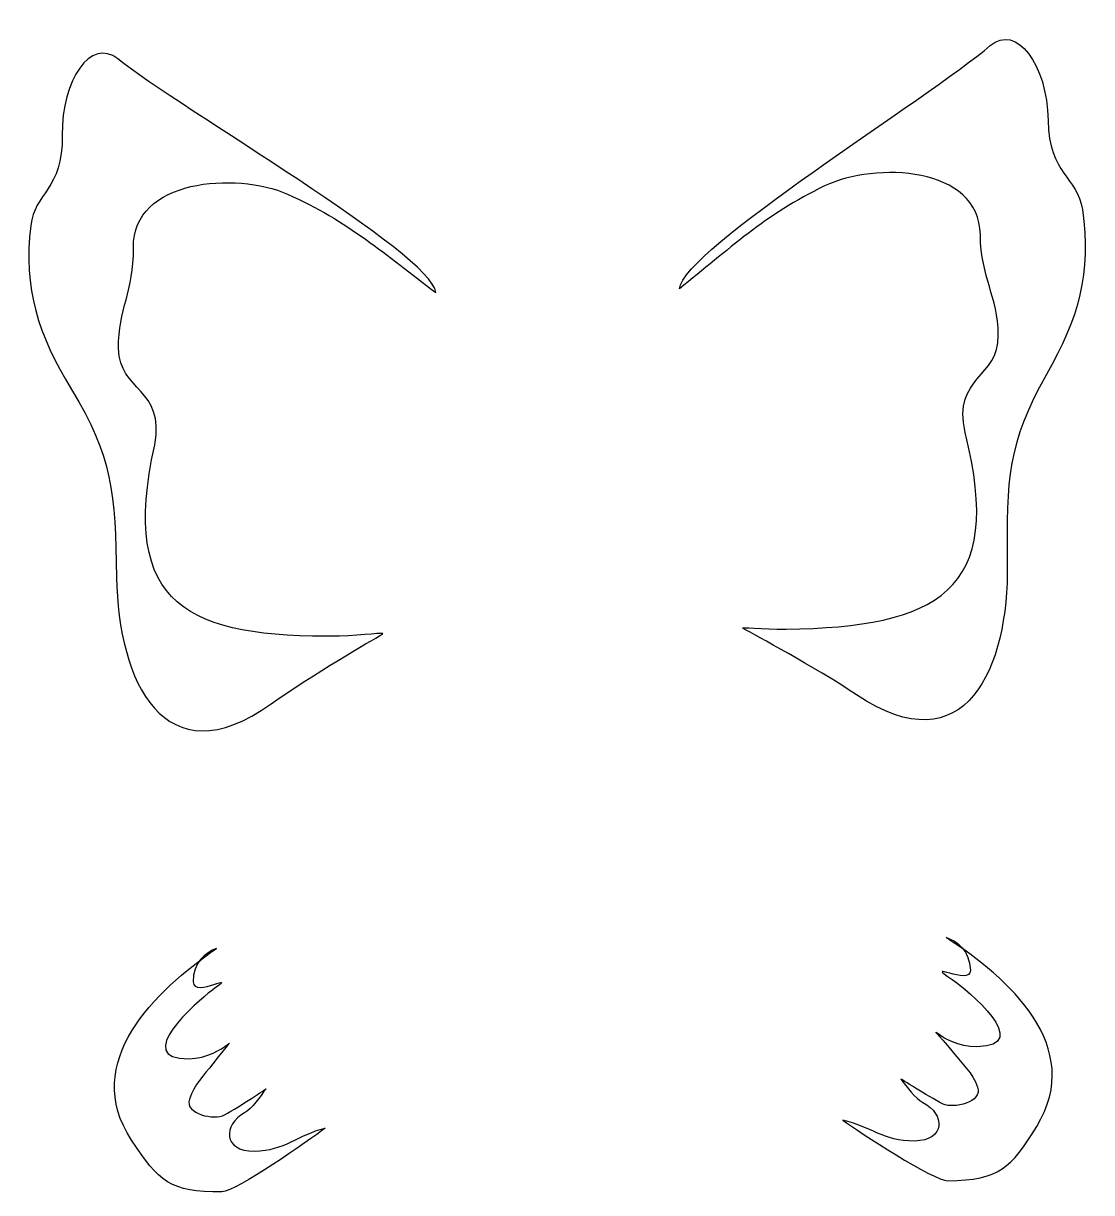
# Model space of a CAD drawing. Header units: centimetres. Extents: x -4.6 to 4.6, y -5 to 5.1.
import ezdxf

# ---------------------------------------------------------------- set-up
doc = ezdxf.new("R2010")
doc.units = ezdxf.units.CM
doc.header["$MEASUREMENT"] = 0
doc.layers.add('Camada 1', color=7, linetype='Continuous')

msp = doc.modelspace()

# ---------------------------------------------------------------- linework, layer by layer
at = {"layer": 'Camada 1'}
for points in [[(1.06337, 2.83967), (1.48776, 3.17651), (1.81177, 3.48864), (2.32512, 3.73282), (2.32512, 3.73282), (2.76639, 3.94277), (3.66934, 3.90755), (3.67844, 3.30861), (3.67844, 3.30861), (3.68434, 2.9243), (3.82952, 2.78415), (3.83476, 2.43697), (3.83476, 2.43697), (3.84053, 2.05962), (3.43839, 2.08769), (3.54576, 1.59022), (3.54576, 1.59022), (3.90274, 0.19669), (3.29523, -0.09817), (1.99051, -0.11809), (1.99051, -0.11809), (1.78231, -0.12121), (1.58501, -0.09377), (1.61755, -0.11219), (1.61755, -0.11219), (1.73182, -0.17664), (2.2231, -0.43477), (2.60312, -0.6888), (2.60312, -0.6888), (3.55115, -1.32245), (3.92651, -0.45054), (3.9127, 0.45161), (3.9127, 0.45161), (3.90156, 1.18144), (3.9172, 1.50306), (4.25325, 2.09367), (4.25325, 2.09367), (4.53204, 2.58384), (4.64557, 2.9769), (4.56506, 3.52877), (4.56506, 3.52877), (4.52389, 3.81097), (4.27436, 3.83249), (4.26722, 4.30294), (4.26722, 4.30294), (4.25976, 4.79062), (3.99031, 5.14561), (3.76515, 4.95358), (3.76515, 4.95358), (3.23256, 4.49929), (1.09171, 3.17952), (1.06337, 2.83967)], [(-1.05313, 2.80736), (-1.4876, 3.13118), (-1.82092, 3.43321), (-2.34152, 3.66167), (-2.34152, 3.66167), (-2.78898, 3.85804), (-3.69042, 3.79536), (-3.68132, 3.19643), (-3.68132, 3.19643), (-3.67545, 2.81207), (-3.81631, 2.66761), (-3.81099, 2.32037), (-3.81099, 2.32037), (-3.80525, 1.94305), (-3.40406, 1.98332), (-3.49627, 1.48283), (-3.49627, 1.48283), (-3.81062, 0.07906), (-3.19438, -0.19709), (-1.88967, -0.17719), (-1.88967, -0.17719), (-1.68152, -0.17407), (-1.4851, -0.14062), (-1.51711, -0.16004), (-1.51711, -0.16004), (-1.62932, -0.22788), (-2.11253, -0.50093), (-2.48459, -0.76639), (-2.48459, -0.76639), (-3.41293, -1.42867), (-3.81462, -0.56856), (-3.82838, 0.33351), (-3.82838, 0.33351), (-3.83949, 1.06336), (-3.86489, 1.38441), (-4.21875, 1.96451), (-4.21875, 1.96451), (-4.5124, 2.44589), (-4.63789, 2.83535), (-4.57421, 3.38939), (-4.57421, 3.38939), (-4.54169, 3.67271), (-4.29293, 3.70184), (-4.30005, 4.17229), (-4.30005, 4.17229), (-4.30751, 4.65997), (-4.04901, 5.02301), (-3.81808, 4.83793), (-3.81808, 4.83793), (-3.2719, 4.40013), (-1.09184, 3.14624), (-1.05313, 2.80736)], [(3.38067, -2.79662), (3.92135, -3.14534), (4.59519, -3.74655), (4.16847, -4.43743), (4.16847, -4.43743), (3.94368, -4.80142), (3.84787, -4.9032), (3.39697, -4.91003), (3.39697, -4.91003), (3.27426, -4.91196), (2.62531, -4.48699), (2.4831, -4.38375), (2.4831, -4.38375), (2.72453, -4.43553), (2.83484, -4.56901), (3.10564, -4.56491), (3.10564, -4.56491), (3.37919, -4.5607), (3.37006, -4.32776), (3.18001, -4.23003), (3.18001, -4.23003), (3.11008, -4.1941), (3.04433, -4.09737), (2.98623, -4.02638), (2.98623, -4.02638), (2.98311, -4.02257), (3.21126, -4.17042), (3.35501, -4.24326), (3.35501, -4.24326), (3.44113, -4.28686), (3.70283, -4.22842), (3.65473, -4.09568), (3.65473, -4.09568), (3.60999, -3.97204), (3.52323, -3.89499), (3.44351, -3.79691), (3.44351, -3.79691), (3.14315, -3.42726), (3.32376, -3.75108), (3.64938, -3.74611), (3.64938, -3.74611), (4.15397, -3.73841), (3.56379, -3.2488), (3.43385, -3.16141), (3.43385, -3.16141), (3.1663, -2.98126), (3.59382, -3.22621), (3.59159, -3.07947), (3.59159, -3.07947), (3.58906, -2.91312), (3.47484, -2.82535), (3.38067, -2.79662)], [(-2.96033, -2.89332), (-3.49018, -3.25829), (-4.14535, -3.87979), (-3.69778, -4.55739), (-3.69778, -4.55739), (-3.46204, -4.91426), (-3.36316, -5.01316), (-2.91223, -5.00626), (-2.91223, -5.00626), (-2.78954, -5.00438), (-2.15383, -4.55991), (-2.01484, -4.45225), (-2.01484, -4.45225), (-2.25463, -4.51138), (-2.36073, -4.64825), (-2.63158, -4.65241), (-2.63158, -4.65241), (-2.90519, -4.65651), (-2.90312, -4.42333), (-2.71611, -4.31991), (-2.71611, -4.31991), (-2.64732, -4.28186), (-2.58456, -4.18323), (-2.5286, -4.11052), (-2.5286, -4.11052), (-2.52561, -4.10658), (-2.74913, -4.26123), (-2.89066, -4.33849), (-2.89066, -4.33849), (-2.97541, -4.38469), (-3.23872, -4.33428), (-3.19472, -4.20011), (-3.19472, -4.20011), (-3.15379, -4.07515), (-3.06944, -3.99545), (-2.99279, -3.89502), (-2.99279, -3.89502), (-2.70373, -3.51643), (-2.87439, -3.8456), (-3.20006, -3.85054), (-3.20006, -3.85054), (-3.70462, -3.85824), (-3.1296, -3.35082), (-3.00247, -3.25951), (-3.00247, -3.25951), (-2.74053, -3.07134), (-3.16032, -3.32915), (-3.16257, -3.18249), (-3.16257, -3.18249), (-3.16504, -3.01612), (-3.05362, -2.92492), (-2.96033, -2.89332)]]:
    msp.add_open_spline(points, degree=3, knots=[0, 0, 0, 0, 0.07142857, 0.07142857, 0.07142857, 0.07142857, 0.14285714, 0.14285714, 0.14285714, 0.14285714, 0.21428571, 0.21428571, 0.21428571, 0.21428571, 0.28571429, 0.28571429, 0.28571429, 0.28571429, 0.35714286, 0.35714286, 0.35714286, 0.35714286, 0.42857143, 0.42857143, 0.42857143, 0.42857143, 0.5, 0.5, 0.5, 0.5, 0.57142857, 0.57142857, 0.57142857, 0.57142857, 0.64285714, 0.64285714, 0.64285714, 0.64285714, 0.71428571, 0.71428571, 0.71428571, 0.71428571, 0.78571429, 0.78571429, 0.78571429, 0.78571429, 0.85714286, 0.85714286, 0.85714286, 0.85714286, 1, 1, 1, 1], dxfattribs=at)

doc.saveas('drawing.dxf')
